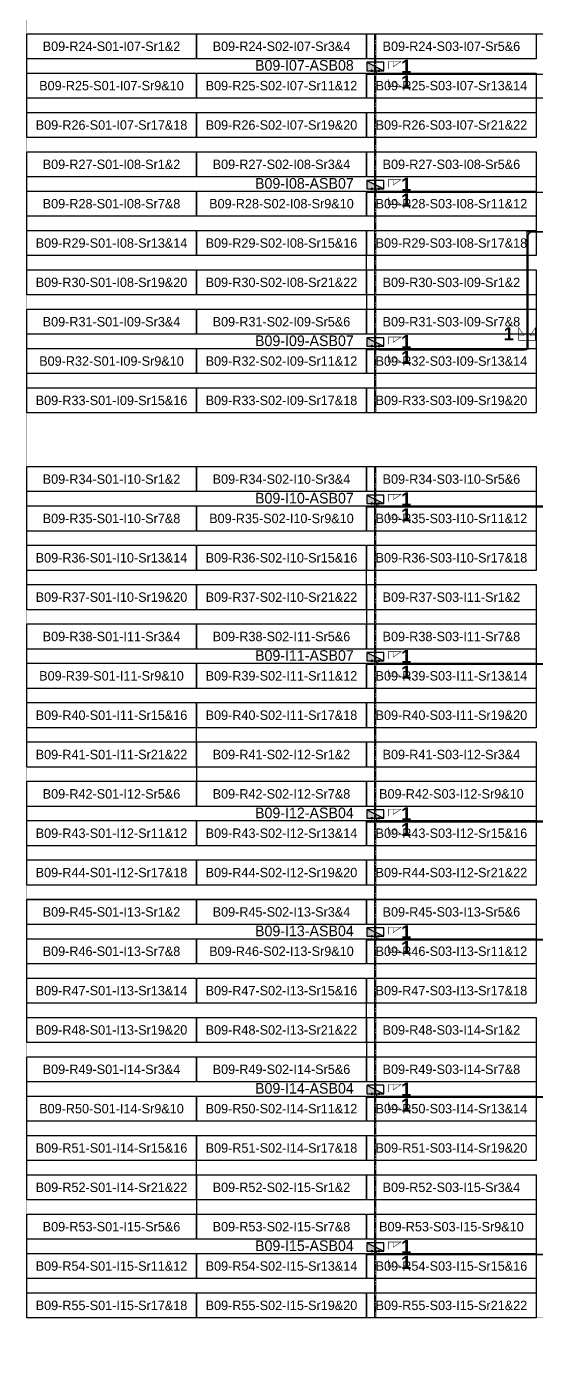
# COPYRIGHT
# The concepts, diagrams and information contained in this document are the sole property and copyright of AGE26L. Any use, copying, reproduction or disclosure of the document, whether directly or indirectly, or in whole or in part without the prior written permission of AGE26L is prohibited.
# Model space of a CAD drawing. Header units: metres. Extents: x 530797 to 531186, y 2674849 to 2675274.
# Drawn here: x 530797.1 to 530894.3, y 2674849.3 to 2675102.9 of the extents above; entities that cross this region are included whole.
import ezdxf
from ezdxf.enums import TextEntityAlignment as Align

# ---------------------------------------------------------------- set-up
doc = ezdxf.new("R2010")
doc.units = ezdxf.units.M
doc.linetypes.add('CENTER', pattern=[2, 1.25, -0.25, 0.25, -0.25])
doc.layers.add('Boundary-12.5 MW Block', color=6, linetype='Continuous', lineweight=9)
doc.layers.add('PILE', color=1, linetype='Continuous', lineweight=15)
for name, color, linetype in [('DC Trench BL-09', 40, 'Continuous'), ('E-Inverter Grouping', 2, 'Continuous'), ('Inverter Block-09', 7, 'Continuous'), ('LT Cable(AG) INV to LT Panel BL-09', 2, 'Continuous'), ('Messenger Wire Block-09 (Master Path)', 30, 'Continuous'), ('Messenger Wire Block-09 (MW Path)', 191, 'Continuous'), ('MMS Table Block-09', 8, 'Continuous'), ('Plan Line - DC BL-09', 40, 'Continuous'), ('Section Marking BL-09', 2, 'Continuous')]:
    doc.layers.add(name, color=color, linetype=linetype)
doc.styles.add('BoldTextStyle', font='arialbd.ttf')
doc.styles.get("Standard").update_dxf_attribs({"font": 'Adani Regular.ttf'})

# ---------------------------------------------------------------- blocks, each defined once
blk = doc.blocks.new('MMS Table (32.292 x 4.788)')
at = {"color": 0}
blk.add_lwpolyline([(0, -0.002), (0, 4.786), (32.292, 4.786), (32.292, -0.002)], close=True, dxfattribs=at)
at = {"color": 7}
blk.add_attdef('ID1', text='', height=1.8, dxfattribs=at).set_placement((16.146, 2.392), align=Align.MIDDLE_CENTER)
blk = doc.blocks.new('Inverter Block')
h = blk.add_hatch(color=0)
h.dxf.hatch_style = 1
h.paths.add_polyline_path([(-1.46, 2.27), (-1.46, 0.85), (1.46, 0.85)])
at = {"color": 0}
blk.add_lwpolyline([(1.46, 2.27), (-1.46, 2.27), (-1.46, 0.85), (1.46, 0.85)], close=True, dxfattribs=at)
blk.add_lwpolyline([(-1.46, 2.27), (1.46, 0.85)], dxfattribs=at)
at = {"layer": 'PILE'}
for centre in [(-0.61, 0.85), (0.61, 0.85)]:
    blk.add_circle(centre, 0.156, dxfattribs=at)
at = {"color": 7}
blk.add_attdef('ID', (-1.46, 3.01), '', height=1.8, dxfattribs=at)

msp = doc.modelspace()

# ---------------------------------------------------------------- linework, layer by layer
at = {"layer": 'Boundary-12.5 MW Block', "const_width": 0.05}
msp.add_lwpolyline([(530797.14, 2675274.08), (531185.74, 2675274.08), (531185.74, 2675216.79), (530926.6, 2675216.79), (530926.6, 2675069.36), (531185.74, 2675069.36), (531185.74, 2674849.29), (531121.06, 2674849.29), (531121.06, 2674856.79), (530797.14, 2674856.79)], close=True, dxfattribs=at)
at = {"layer": 'DC Trench BL-09', "color": 40, "const_width": 0.15}
for points in [[(530863.71, 2675101.58), (530863.41, 2675101.58), (530863.41, 2675029.29), (530863.71, 2675029.29)], [(530863.71, 2675019.08), (530863.41, 2675019.08), (530863.41, 2674856.79), (530863.71, 2674856.79)]]:
    msp.add_lwpolyline(points, close=True, dxfattribs=at)
at = {"layer": 'E-Inverter Grouping'}
for points in [[(530926.6, 2675101.58), (530926.6, 2675089.29), (530894.21, 2675089.29), (530894.21, 2675081.79), (530797.14, 2675081.79), (530797.14, 2675101.58)], [(530894.21, 2675059.29), (530861.82, 2675059.29), (530861.82, 2675051.79), (530797.14, 2675051.79), (530797.14, 2675079.08), (530894.21, 2675079.08)], [(530894.21, 2674999.29), (530861.82, 2674999.29), (530861.82, 2674991.79), (530797.14, 2674991.79), (530797.14, 2675019.08), (530894.21, 2675019.08)], [(530894.21, 2674969.29), (530829.43, 2674969.29), (530829.43, 2674961.79), (530797.14, 2674961.79), (530797.14, 2674989.08), (530861.92, 2674989.08), (530861.92, 2674996.58), (530894.21, 2674996.58)], [(530894.21, 2674939.29), (530797.14, 2674939.29), (530797.14, 2674959.08), (530829.53, 2674959.08), (530829.53, 2674966.58), (530894.21, 2674966.58)], [(530894.21, 2674916.79), (530861.82, 2674916.79), (530861.82, 2674909.29), (530797.14, 2674909.29), (530797.14, 2674936.58), (530894.21, 2674936.58)], [(530894.21, 2674886.79), (530829.43, 2674886.79), (530829.43, 2674879.29), (530797.14, 2674879.29), (530797.14, 2674906.58), (530861.92, 2674906.58), (530861.92, 2674914.08), (530894.21, 2674914.08)], [(530894.21, 2674856.79), (530797.14, 2674856.79), (530797.14, 2674876.58), (530829.53, 2674876.58), (530829.53, 2674884.08), (530894.21, 2674884.08)]]:
    msp.add_lwpolyline(points, close=True, dxfattribs=at)
at = {"layer": 'E-Inverter Grouping', "color": 3}
msp.add_lwpolyline([(530894.21, 2675029.29), (530797.14, 2675029.29), (530797.14, 2675049.08), (530861.92, 2675049.08), (530861.92, 2675056.58), (530894.21, 2675056.58)], close=True, dxfattribs=at)
at = {"layer": 'LT Cable(AG) INV to LT Panel BL-09'}
for points in [[(530919.35, 2675044.2), (530916.62, 2675044.2, -0.160622), (530916.08, 2675044.37), (530914.64, 2675045.44, 0.103275), (530914.28, 2675045.51), (530908.39, 2675045.51, -0.414214), (530907.49, 2675046.41), (530907.49, 2675057.88, -0.021393), (530907.5, 2675057.96), (530907.54, 2675058.46, 0.021393), (530907.54, 2675058.54), (530907.54, 2675092.92, 0.414214), (530906.64, 2675093.82), (530864.46, 2675093.82, -0.414214), (530863.56, 2675094.72), (530863.56, 2675095.23)], [(530921.51, 2675044.17), (530916.61, 2675044.17, -0.160768), (530916.07, 2675044.35), (530914.64, 2675045.41, 0.103275), (530914.28, 2675045.49), (530908.37, 2675045.49, -0.414214), (530907.47, 2675046.39), (530907.47, 2675057.88, -0.021393), (530907.47, 2675057.96), (530907.52, 2675058.46, 0.021393), (530907.52, 2675058.54), (530907.52, 2675070.39, 0.414214), (530906.62, 2675071.29), (530864.46, 2675071.29, -0.414214), (530863.56, 2675072.19), (530863.56, 2675072.73)], [(530921.51, 2675044.15), (530916.6, 2675044.15, -0.160914), (530916.07, 2675044.32), (530914.63, 2675045.39, 0.103275), (530914.27, 2675045.46), (530908.34, 2675045.46, -0.414214), (530907.44, 2675046.36), (530907.44, 2675057.88, -0.021393), (530907.45, 2675057.96), (530907.49, 2675058.47, 0.021393), (530907.49, 2675058.54), (530907.49, 2675062.87, 0.414214), (530906.59, 2675063.77), (530893.5, 2675063.77, 0.414214), (530892.6, 2675062.87), (530892.6, 2675042.17, -0.414214), (530891.7, 2675041.27), (530864.46, 2675041.27, -0.414214), (530863.56, 2675042.17), (530863.56, 2675042.73)], [(530921.51, 2675044.12), (530916.38, 2675044.12, 0.04757), (530916.21, 2675044.1), (530914.72, 2675043.82, -0.04757), (530914.55, 2675043.8), (530908.33, 2675043.8, 0.414214), (530907.43, 2675042.9), (530907.43, 2675020.72, 0.021647), (530907.44, 2675020.65), (530907.48, 2675020.15, -0.021647), (530907.48, 2675020.07), (530907.48, 2675012.4, -0.414214), (530906.58, 2675011.5), (530864.46, 2675011.5, -0.414214), (530863.56, 2675012.4), (530863.56, 2675012.73)], [(530921.51, 2675044.1), (530916.38, 2675044.1, 0.047665), (530916.21, 2675044.08), (530914.72, 2675043.79, -0.047665), (530914.55, 2675043.78), (530908.36, 2675043.78, 0.414214), (530907.46, 2675042.88), (530907.46, 2675020.72, 0.021647), (530907.46, 2675020.65), (530907.5, 2675020.15, -0.021647), (530907.51, 2675020.07), (530907.51, 2674982.38, -0.414214), (530906.61, 2674981.48), (530864.46, 2674981.48, -0.414214), (530863.56, 2674982.38), (530863.56, 2674982.73)], [(530922.39, 2675042.89), (530916.85, 2675042.89, -0.096125), (530916.51, 2675042.95), (530914.56, 2675043.74, 0.042157), (530914.41, 2675043.75), (530908.38, 2675043.75, 0.414214), (530907.48, 2675042.85), (530907.48, 2675020.73, 0.021647), (530907.49, 2675020.65), (530907.53, 2675020.15, -0.021647), (530907.53, 2675020.07), (530907.53, 2674952.35, -0.414214), (530906.63, 2674951.45), (530864.46, 2674951.45, -0.414214), (530863.56, 2674952.35), (530863.56, 2674952.73)], [(530922.39, 2675042.86), (530916.84, 2675042.86, -0.09618), (530916.51, 2675042.93), (530914.56, 2675043.71, 0.042157), (530914.41, 2675043.73), (530908.41, 2675043.73, 0.414214), (530907.51, 2675042.83), (530907.51, 2675020.73, 0.021647), (530907.51, 2675020.65), (530907.55, 2675020.15, -0.021647), (530907.56, 2675020.07), (530907.56, 2674929.83, -0.414214), (530906.66, 2674928.93), (530864.46, 2674928.93, -0.414214), (530863.56, 2674929.83), (530863.56, 2674930.23)], [(530922.39, 2675042.84), (530916.84, 2675042.84, -0.096235), (530916.5, 2675042.9), (530914.56, 2675043.69, 0.042157), (530914.41, 2675043.7), (530908.43, 2675043.7, 0.414214), (530907.53, 2675042.8), (530907.53, 2675020.73, 0.021647), (530907.54, 2675020.65), (530907.58, 2675020.15, -0.021647), (530907.58, 2675020.07), (530907.58, 2674899.8, -0.414214), (530906.68, 2674898.9), (530864.46, 2674898.9, -0.414214), (530863.56, 2674899.8), (530863.56, 2674900.23)], [(530922.39, 2675042.81), (530916.84, 2675042.81, -0.09629), (530916.5, 2675042.88), (530914.56, 2675043.66, 0.042157), (530914.41, 2675043.68), (530908.46, 2675043.68, 0.414214), (530907.56, 2675042.78), (530907.56, 2675020.73, 0.021647), (530907.56, 2675020.65), (530907.6, 2675020.15, -0.021647), (530907.61, 2675020.08), (530907.61, 2674869.78, -0.414214), (530906.71, 2674868.88), (530864.46, 2674868.88, -0.414214), (530863.56, 2674869.78), (530863.56, 2674870.23)]]:
    msp.add_lwpolyline(points, format="xyb", dxfattribs=at)
at = {"layer": 'Messenger Wire Block-09 (Master Path)'}
for points in [[(530861.92, 2675093.88), (530907.61, 2675093.88)], [(530861.92, 2675071.38), (530907.61, 2675071.38)], [(530892.49, 2675063.88), (530907.61, 2675063.88)], [(530892.49, 2675041.38), (530892.49, 2675063.88)], [(530861.92, 2675041.38), (530892.49, 2675041.38)], [(530861.92, 2675011.38), (530907.61, 2675011.38)], [(530861.92, 2674981.38), (530907.61, 2674981.38)], [(530861.92, 2674951.38), (530907.61, 2674951.38)], [(530861.92, 2674928.88), (530907.61, 2674928.88)], [(530861.92, 2674898.88), (530907.61, 2674898.88)], [(530861.92, 2674868.88), (531120.96, 2674868.88)]]:
    msp.add_lwpolyline(points, dxfattribs=at)
at = {"layer": 'Messenger Wire Block-09 (MW Path)', "const_width": 0.1}
for points in [[(530861.92, 2675093.88), (530907.61, 2675093.88)], [(530861.92, 2675071.38), (530907.61, 2675071.38)], [(530892.49, 2675063.88), (530907.61, 2675063.88)], [(530892.74, 2675041.38), (530892.74, 2675063.88)], [(530861.92, 2675041.38), (530892.49, 2675041.38)], [(530861.92, 2675011.38), (530907.61, 2675011.38)], [(530861.92, 2674981.38), (530907.61, 2674981.38)], [(530861.92, 2674951.38), (530907.61, 2674951.38)], [(530861.92, 2674928.88), (530907.61, 2674928.88)], [(530861.92, 2674898.88), (530907.61, 2674898.88)], [(530861.92, 2674868.88), (531120.96, 2674868.88)]]:
    msp.add_lwpolyline(points, dxfattribs=at)
at = {"layer": 'Plan Line - DC BL-09', "color": 6, "linetype": 'CENTER'}
for points in [[(530863.56, 2675101.58), (530863.56, 2675029.29)], [(530863.56, 2675019.08), (530863.56, 2674856.79)]]:
    msp.add_lwpolyline(points, dxfattribs=at)
at = {"layer": 'Section Marking BL-09', "color": 94, "lineweight": 35, "true_color": 0x00a500, "const_width": 0.1}
for points in [[(530866.06, 2675094.88), (530866.06, 2675096.27), (530868.46, 2675096.27), (530866.98, 2675095.26), (530866.98, 2675096.27)], [(530866.06, 2675092.88), (530866.06, 2675091.49), (530868.46, 2675091.49), (530866.98, 2675092.5), (530866.98, 2675091.49)], [(530866.06, 2675072.38), (530866.06, 2675073.77), (530868.46, 2675073.77), (530866.98, 2675072.76), (530866.98, 2675073.77)], [(530866.06, 2675070.38), (530866.06, 2675068.99), (530868.46, 2675068.99), (530866.98, 2675070), (530866.98, 2675068.99)], [(530866.06, 2675042.38), (530866.06, 2675043.77), (530868.46, 2675043.77), (530866.98, 2675042.76), (530866.98, 2675043.77)], [(530892.29, 2675043.13), (530890.9, 2675043.13), (530890.9, 2675045.53), (530891.91, 2675044.05), (530890.9, 2675044.05)], [(530892.69, 2675043.13), (530894.08, 2675043.13), (530894.08, 2675045.53), (530893.07, 2675044.05), (530894.08, 2675044.05)], [(530866.06, 2675040.38), (530866.06, 2675038.99), (530868.46, 2675038.99), (530866.98, 2675040), (530866.98, 2675038.99)], [(530866.06, 2675012.38), (530866.06, 2675013.77), (530868.46, 2675013.77), (530866.98, 2675012.76), (530866.98, 2675013.77)], [(530866.06, 2675010.38), (530866.06, 2675008.99), (530868.46, 2675008.99), (530866.98, 2675010), (530866.98, 2675008.99)], [(530866.06, 2674982.38), (530866.06, 2674983.77), (530868.46, 2674983.77), (530866.98, 2674982.76), (530866.98, 2674983.77)], [(530866.06, 2674980.38), (530866.06, 2674978.99), (530868.46, 2674978.99), (530866.98, 2674980), (530866.98, 2674978.99)], [(530866.06, 2674952.38), (530866.06, 2674953.77), (530868.46, 2674953.77), (530866.98, 2674952.76), (530866.98, 2674953.77)], [(530866.06, 2674950.38), (530866.06, 2674948.99), (530868.46, 2674948.99), (530866.98, 2674950), (530866.98, 2674948.99)], [(530866.06, 2674929.88), (530866.06, 2674931.27), (530868.46, 2674931.27), (530866.98, 2674930.26), (530866.98, 2674931.27)], [(530866.06, 2674927.88), (530866.06, 2674926.49), (530868.46, 2674926.49), (530866.98, 2674927.5), (530866.98, 2674926.49)], [(530866.06, 2674899.88), (530866.06, 2674901.27), (530868.46, 2674901.27), (530866.98, 2674900.26), (530866.98, 2674901.27)], [(530866.06, 2674897.88), (530866.06, 2674896.49), (530868.46, 2674896.49), (530866.98, 2674897.5), (530866.98, 2674896.49)], [(530866.06, 2674869.88), (530866.06, 2674871.27), (530868.46, 2674871.27), (530866.98, 2674870.26), (530866.98, 2674871.27)], [(530866.06, 2674867.88), (530866.06, 2674866.49), (530868.46, 2674866.49), (530866.98, 2674867.5), (530866.98, 2674866.49)]]:
    msp.add_lwpolyline(points, dxfattribs=at)

# ---------------------------------------------------------------- block references
at = {"layer": 'Inverter Block-09'}
ref = msp.add_blockref('Inverter Block', (530863.56, 2675093.57), dxfattribs=dict(at, xscale=1.124999999976148, yscale=1.124999999976148, zscale=1.124999999976148))
ref.add_attrib('ID', 'B09-I07-ASB08', (530840.64, 2675094.54), dxfattribs={"layer": '0', "color": 7, "height": 2.025})
ref = msp.add_blockref('Inverter Block', (530863.56, 2675071.07), dxfattribs=dict(at, xscale=1.124999999976148, yscale=1.124999999976148, zscale=1.124999999976148))
ref.add_attrib('ID', 'B09-I08-ASB07', (530840.64, 2675072.04), dxfattribs={"layer": '0', "color": 7, "height": 2.025})
ref = msp.add_blockref('Inverter Block', (530863.56, 2675041.07), dxfattribs=dict(at, xscale=1.124999999976148, yscale=1.124999999976148, zscale=1.124999999976148))
ref.add_attrib('ID', 'B09-I09-ASB07', (530840.64, 2675042.04), dxfattribs={"layer": '0', "color": 7, "height": 2.025})
ref = msp.add_blockref('Inverter Block', (530863.56, 2675011.07), dxfattribs=dict(at, xscale=1.124999999976148, yscale=1.124999999976148, zscale=1.124999999976148))
ref.add_attrib('ID', 'B09-I10-ASB07', (530840.64, 2675012.04), dxfattribs={"layer": '0', "color": 7, "height": 2.025})
ref = msp.add_blockref('Inverter Block', (530863.56, 2674981.07), dxfattribs=dict(at, xscale=1.124999999976148, yscale=1.124999999976148, zscale=1.124999999976148))
ref.add_attrib('ID', 'B09-I11-ASB07', (530840.64, 2674982.04), dxfattribs={"layer": '0', "color": 7, "height": 2.025})
ref = msp.add_blockref('Inverter Block', (530863.56, 2674951.07), dxfattribs=dict(at, xscale=1.124999999976148, yscale=1.124999999976148, zscale=1.124999999976148))
ref.add_attrib('ID', 'B09-I12-ASB04', (530840.64, 2674952.04), dxfattribs={"layer": '0', "color": 7, "height": 2.025})
ref = msp.add_blockref('Inverter Block', (530863.56, 2674928.57), dxfattribs=dict(at, xscale=1.124999999976148, yscale=1.124999999976148, zscale=1.124999999976148))
ref.add_attrib('ID', 'B09-I13-ASB04', (530840.64, 2674929.54), dxfattribs={"layer": '0', "color": 7, "height": 2.025})
ref = msp.add_blockref('Inverter Block', (530863.56, 2674898.57), dxfattribs=dict(at, xscale=1.124999999976148, yscale=1.124999999976148, zscale=1.124999999976148))
ref.add_attrib('ID', 'B09-I14-ASB04', (530840.64, 2674899.54), dxfattribs={"layer": '0', "color": 7, "height": 2.025})
ref = msp.add_blockref('Inverter Block', (530863.56, 2674868.57), dxfattribs=dict(at, xscale=1.124999999976148, yscale=1.124999999976148, zscale=1.124999999976148))
ref.add_attrib('ID', 'B09-I15-ASB04', (530840.64, 2674869.54), dxfattribs={"layer": '0', "color": 7, "height": 2.025})
at = {"layer": 'MMS Table Block-09'}
for p, values in [((530797.14, 2675096.79), {'ID1': 'B09-R24-S01-I07-Sr1&2'}), ((530829.53, 2675096.79), {'ID1': 'B09-R24-S02-I07-Sr3&4'}), ((530861.92, 2675096.79), {'ID1': 'B09-R24-S03-I07-Sr5&6'}), ((530797.14, 2675089.29), {'ID1': 'B09-R25-S01-I07-Sr9&10'}), ((530829.53, 2675089.29), {'ID1': 'B09-R25-S02-I07-Sr11&12'}), ((530861.92, 2675089.29), {'ID1': 'B09-R25-S03-I07-Sr13&14'}), ((530797.14, 2675081.79), {'ID1': 'B09-R26-S01-I07-Sr17&18'}), ((530829.53, 2675081.79), {'ID1': 'B09-R26-S02-I07-Sr19&20'}), ((530861.92, 2675081.79), {'ID1': 'B09-R26-S03-I07-Sr21&22'}), ((530797.14, 2675074.29), {'ID1': 'B09-R27-S01-I08-Sr1&2'}), ((530829.53, 2675074.29), {'ID1': 'B09-R27-S02-I08-Sr3&4'}), ((530861.92, 2675074.29), {'ID1': 'B09-R27-S03-I08-Sr5&6'}), ((530797.14, 2675066.79), {'ID1': 'B09-R28-S01-I08-Sr7&8'}), ((530829.53, 2675066.79), {'ID1': 'B09-R28-S02-I08-Sr9&10'}), ((530861.92, 2675066.79), {'ID1': 'B09-R28-S03-I08-Sr11&12'}), ((530797.14, 2675059.29), {'ID1': 'B09-R29-S01-I08-Sr13&14'}), ((530829.53, 2675059.29), {'ID1': 'B09-R29-S02-I08-Sr15&16'}), ((530861.92, 2675059.29), {'ID1': 'B09-R29-S03-I08-Sr17&18'}), ((530797.14, 2675051.79), {'ID1': 'B09-R30-S01-I08-Sr19&20'}), ((530829.53, 2675051.79), {'ID1': 'B09-R30-S02-I08-Sr21&22'}), ((530861.92, 2675051.79), {'ID1': 'B09-R30-S03-I09-Sr1&2'}), ((530797.14, 2675044.29), {'ID1': 'B09-R31-S01-I09-Sr3&4'}), ((530829.53, 2675044.29), {'ID1': 'B09-R31-S02-I09-Sr5&6'}), ((530861.92, 2675044.29), {'ID1': 'B09-R31-S03-I09-Sr7&8'}), ((530797.14, 2675036.79), {'ID1': 'B09-R32-S01-I09-Sr9&10'}), ((530829.53, 2675036.79), {'ID1': 'B09-R32-S02-I09-Sr11&12'}), ((530861.92, 2675036.79), {'ID1': 'B09-R32-S03-I09-Sr13&14'}), ((530797.14, 2675029.29), {'ID1': 'B09-R33-S01-I09-Sr15&16'}), ((530829.53, 2675029.29), {'ID1': 'B09-R33-S02-I09-Sr17&18'}), ((530861.92, 2675029.29), {'ID1': 'B09-R33-S03-I09-Sr19&20'}), ((530797.14, 2675014.29), {'ID1': 'B09-R34-S01-I10-Sr1&2'}), ((530829.53, 2675014.29), {'ID1': 'B09-R34-S02-I10-Sr3&4'}), ((530861.92, 2675014.29), {'ID1': 'B09-R34-S03-I10-Sr5&6'}), ((530797.14, 2675006.79), {'ID1': 'B09-R35-S01-I10-Sr7&8'}), ((530829.53, 2675006.79), {'ID1': 'B09-R35-S02-I10-Sr9&10'}), ((530861.92, 2675006.79), {'ID1': 'B09-R35-S03-I10-Sr11&12'}), ((530797.14, 2674999.29), {'ID1': 'B09-R36-S01-I10-Sr13&14'}), ((530829.53, 2674999.29), {'ID1': 'B09-R36-S02-I10-Sr15&16'}), ((530861.92, 2674999.29), {'ID1': 'B09-R36-S03-I10-Sr17&18'}), ((530797.14, 2674991.79), {'ID1': 'B09-R37-S01-I10-Sr19&20'}), ((530829.53, 2674991.79), {'ID1': 'B09-R37-S02-I10-Sr21&22'}), ((530861.92, 2674991.79), {'ID1': 'B09-R37-S03-I11-Sr1&2'}), ((530797.14, 2674984.29), {'ID1': 'B09-R38-S01-I11-Sr3&4'}), ((530829.53, 2674984.29), {'ID1': 'B09-R38-S02-I11-Sr5&6'}), ((530861.92, 2674984.29), {'ID1': 'B09-R38-S03-I11-Sr7&8'}), ((530797.14, 2674976.79), {'ID1': 'B09-R39-S01-I11-Sr9&10'}), ((530829.53, 2674976.79), {'ID1': 'B09-R39-S02-I11-Sr11&12'}), ((530861.92, 2674976.79), {'ID1': 'B09-R39-S03-I11-Sr13&14'}), ((530797.14, 2674969.29), {'ID1': 'B09-R40-S01-I11-Sr15&16'}), ((530829.53, 2674969.29), {'ID1': 'B09-R40-S02-I11-Sr17&18'}), ((530861.92, 2674969.29), {'ID1': 'B09-R40-S03-I11-Sr19&20'}), ((530797.14, 2674961.79), {'ID1': 'B09-R41-S01-I11-Sr21&22'}), ((530829.53, 2674961.79), {'ID1': 'B09-R41-S02-I12-Sr1&2'}), ((530861.92, 2674961.79), {'ID1': 'B09-R41-S03-I12-Sr3&4'}), ((530797.14, 2674954.29), {'ID1': 'B09-R42-S01-I12-Sr5&6'}), ((530829.53, 2674954.29), {'ID1': 'B09-R42-S02-I12-Sr7&8'}), ((530861.92, 2674954.29), {'ID1': 'B09-R42-S03-I12-Sr9&10'}), ((530797.14, 2674946.79), {'ID1': 'B09-R43-S01-I12-Sr11&12'}), ((530829.53, 2674946.79), {'ID1': 'B09-R43-S02-I12-Sr13&14'}), ((530861.92, 2674946.79), {'ID1': 'B09-R43-S03-I12-Sr15&16'}), ((530797.14, 2674939.29), {'ID1': 'B09-R44-S01-I12-Sr17&18'}), ((530829.53, 2674939.29), {'ID1': 'B09-R44-S02-I12-Sr19&20'}), ((530861.92, 2674939.29), {'ID1': 'B09-R44-S03-I12-Sr21&22'}), ((530797.14, 2674931.79), {'ID1': 'B09-R45-S01-I13-Sr1&2'}), ((530829.53, 2674931.79), {'ID1': 'B09-R45-S02-I13-Sr3&4'}), ((530861.92, 2674931.79), {'ID1': 'B09-R45-S03-I13-Sr5&6'}), ((530797.14, 2674924.29), {'ID1': 'B09-R46-S01-I13-Sr7&8'}), ((530829.53, 2674924.29), {'ID1': 'B09-R46-S02-I13-Sr9&10'}), ((530861.92, 2674924.29), {'ID1': 'B09-R46-S03-I13-Sr11&12'}), ((530797.14, 2674916.79), {'ID1': 'B09-R47-S01-I13-Sr13&14'}), ((530829.53, 2674916.79), {'ID1': 'B09-R47-S02-I13-Sr15&16'}), ((530861.92, 2674916.79), {'ID1': 'B09-R47-S03-I13-Sr17&18'}), ((530797.14, 2674909.29), {'ID1': 'B09-R48-S01-I13-Sr19&20'}), ((530829.53, 2674909.29), {'ID1': 'B09-R48-S02-I13-Sr21&22'}), ((530861.92, 2674909.29), {'ID1': 'B09-R48-S03-I14-Sr1&2'}), ((530797.14, 2674901.79), {'ID1': 'B09-R49-S01-I14-Sr3&4'}), ((530829.53, 2674901.79), {'ID1': 'B09-R49-S02-I14-Sr5&6'}), ((530861.92, 2674901.79), {'ID1': 'B09-R49-S03-I14-Sr7&8'}), ((530797.14, 2674894.29), {'ID1': 'B09-R50-S01-I14-Sr9&10'}), ((530829.53, 2674894.29), {'ID1': 'B09-R50-S02-I14-Sr11&12'}), ((530861.92, 2674894.29), {'ID1': 'B09-R50-S03-I14-Sr13&14'}), ((530797.14, 2674886.79), {'ID1': 'B09-R51-S01-I14-Sr15&16'}), ((530829.53, 2674886.79), {'ID1': 'B09-R51-S02-I14-Sr17&18'}), ((530861.92, 2674886.79), {'ID1': 'B09-R51-S03-I14-Sr19&20'}), ((530797.14, 2674879.29), {'ID1': 'B09-R52-S01-I14-Sr21&22'}), ((530829.53, 2674879.29), {'ID1': 'B09-R52-S02-I15-Sr1&2'}), ((530861.92, 2674879.29), {'ID1': 'B09-R52-S03-I15-Sr3&4'}), ((530797.14, 2674871.79), {'ID1': 'B09-R53-S01-I15-Sr5&6'}), ((530829.53, 2674871.79), {'ID1': 'B09-R53-S02-I15-Sr7&8'}), ((530861.92, 2674871.79), {'ID1': 'B09-R53-S03-I15-Sr9&10'}), ((530797.14, 2674864.29), {'ID1': 'B09-R54-S01-I15-Sr11&12'}), ((530829.53, 2674864.29), {'ID1': 'B09-R54-S02-I15-Sr13&14'}), ((530861.92, 2674864.29), {'ID1': 'B09-R54-S03-I15-Sr15&16'}), ((530797.14, 2674856.79), {'ID1': 'B09-R55-S01-I15-Sr17&18'}), ((530829.53, 2674856.79), {'ID1': 'B09-R55-S02-I15-Sr19&20'}), ((530861.92, 2674856.79), {'ID1': 'B09-R55-S03-I15-Sr21&22'})]:
    msp.add_blockref('MMS Table (32.292 x 4.788)', p, dxfattribs=at).add_auto_attribs(values)

# ---------------------------------------------------------------- texts
at = {"layer": 'Section Marking BL-09', "color": 94, "true_color": 0x00a500, "style": 'BoldTextStyle'}
for p in [(530869.46, 2675095.38), (530869.46, 2675092.38), (530869.46, 2675072.88), (530869.46, 2675069.88), (530869.46, 2675042.88), (530888.99, 2675044.38), (530869.46, 2675039.88), (530869.46, 2675012.88), (530869.46, 2675009.88), (530869.46, 2674982.88), (530869.46, 2674979.88), (530869.46, 2674952.88), (530869.46, 2674949.88), (530869.46, 2674930.38), (530869.46, 2674927.38), (530869.46, 2674900.38), (530869.46, 2674897.38), (530869.46, 2674870.38), (530869.46, 2674867.38)]:
    msp.add_text('1', height=2.5, dxfattribs=at).set_placement(p, align=Align.MIDDLE_CENTER)

doc.saveas('drawing.dxf')
